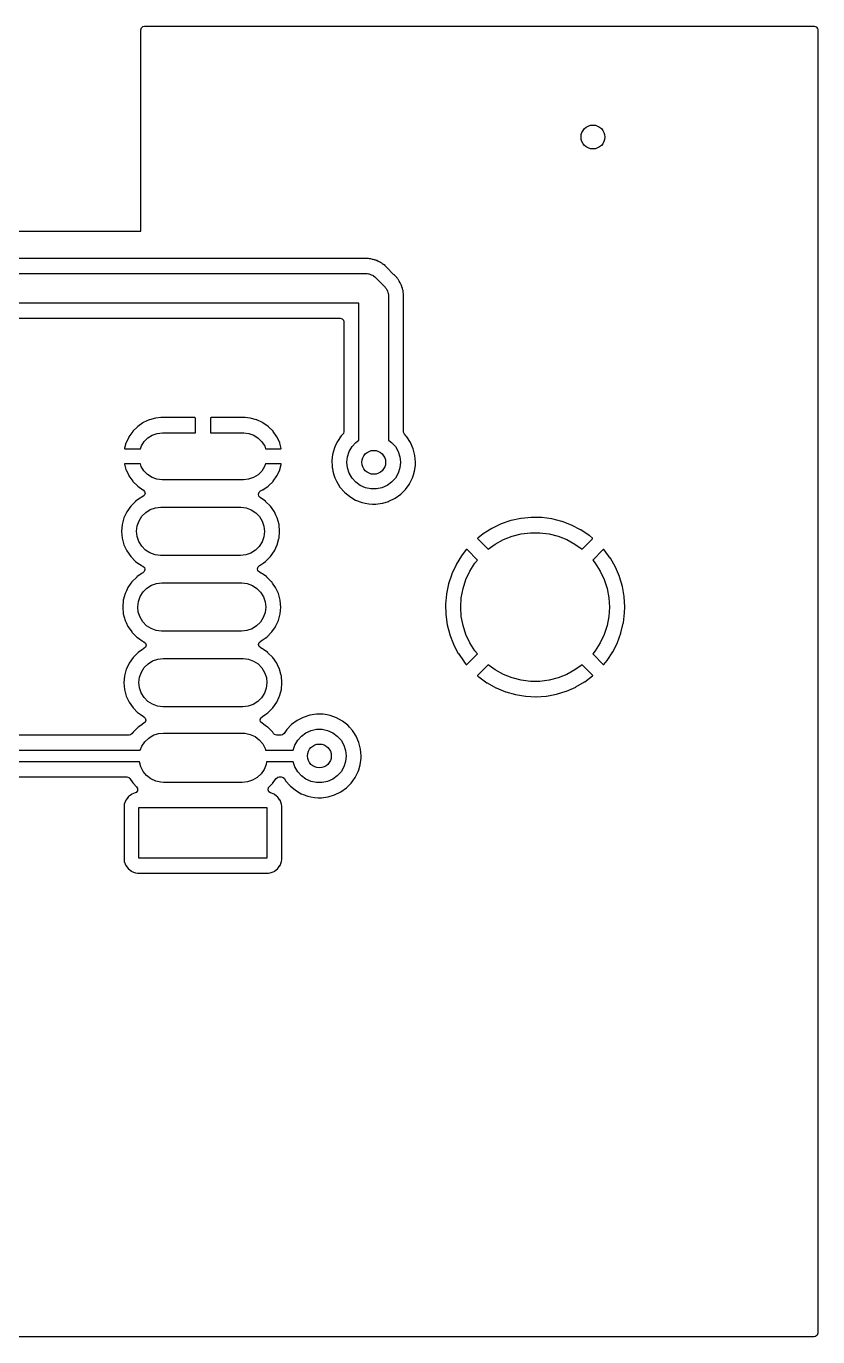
# Model space of a CAD drawing. Extents: x 1.24 to 7.5, y -5.89 to -4.15.
# Drawn here: x 6.453 to 7.5, y -5.886 to -4.154 of the extents above; entities that cross this region are included whole.
import ezdxf

# ---------------------------------------------------------------- set-up
doc = ezdxf.new("R2010")
doc.units = 0
doc.header["$MEASUREMENT"] = 0
doc.layers.add('BLACK', color=7, linetype='CONTINUOUS')

msp = doc.modelspace()

# ---------------------------------------------------------------- linework, layer by layer
at = {"layer": 'BLACK', "linetype": 'CONTINUOUS'}
for p, q in [((6.60433, -4.15852), (6.60512, -4.15584)), ((6.60512, -4.15584), (6.60723, -4.15401)), ((6.60723, -4.15401), (6.60929, -4.15356)), ((6.60929, -4.15356), (7.49502, -4.15356)), ((7.49502, -4.15356), (7.4977, -4.15435)), ((7.4977, -4.15435), (7.49953, -4.15646)), ((7.49953, -4.15646), (7.49998, -4.15852)), ((6.60433, -4.42461), (6.60433, -4.15852)), ((7.49998, -4.15852), (7.49998, -5.88085)), ((5.48228, -4.42461), (6.60433, -4.42461)), ((6.89878, -4.46061), (5.55001, -4.46061)), ((6.8994, -4.46057), (6.89878, -4.46061)), ((6.89986, -4.46051), (6.8994, -4.46057)), ((6.90061, -4.46042), (6.89986, -4.46051)), ((6.90086, -4.46044), (6.90061, -4.46042)), ((6.9029, -4.4606), (6.90086, -4.46044)), ((6.90086, -4.46044), (6.90086, -4.46044)), ((6.90328, -4.46061), (6.9029, -4.4606)), ((6.90545, -4.46061), (6.90328, -4.46061)), ((6.90552, -4.46061), (6.90545, -4.46061)), ((6.90571, -4.46062), (6.90552, -4.46061)), ((6.90552, -4.46061), (6.90552, -4.46061)), ((6.90552, -4.46061), (6.90552, -4.46061)), ((6.90552, -4.46061), (6.90552, -4.46061)), ((6.90682, -4.46086), (6.90571, -4.46062)), ((6.90746, -4.46095), (6.90682, -4.46086)), ((6.90859, -4.46103), (6.90746, -4.46095)), ((6.91087, -4.46169), (6.90859, -4.46103)), ((6.91122, -4.46177), (6.91087, -4.46169)), ((6.91163, -4.46186), (6.91122, -4.46177)), ((6.9133, -4.46221), (6.91163, -4.46186)), ((6.91355, -4.46226), (6.9133, -4.46221)), ((6.9133, -4.46221), (6.9133, -4.46221)), ((6.91459, -4.46271), (6.91355, -4.46226)), ((6.91519, -4.46293), (6.91459, -4.46271)), ((6.91628, -4.46324), (6.91519, -4.46293)), ((6.9165, -4.46335), (6.91628, -4.46324)), ((6.91838, -4.46434), (6.9165, -4.46335)), ((6.9165, -4.46335), (6.9165, -4.46335)), ((6.91871, -4.4645), (6.91838, -4.46434)), ((6.92066, -4.46534), (6.91871, -4.4645)), ((6.92089, -4.46544), (6.92066, -4.46534)), ((6.92066, -4.46534), (6.92066, -4.46534)), ((6.9216, -4.46594), (6.92089, -4.46544)), ((6.92182, -4.46609), (6.9216, -4.46594)), ((6.92237, -4.46642), (6.92182, -4.46609)), ((6.92315, -4.46683), (6.92237, -4.46642)), ((6.92337, -4.46695), (6.92315, -4.46683)), ((6.92315, -4.46683), (6.92315, -4.46683)), ((6.92356, -4.4671), (6.92337, -4.46695)), ((6.92521, -4.46845), (6.92356, -4.4671)), ((6.92356, -4.4671), (6.92356, -4.4671)), ((6.9255, -4.46867), (6.92521, -4.46845)), ((6.92745, -4.47003), (6.9255, -4.46867)), ((5.54937, -4.48031), (6.90157, -4.48031)), ((6.90157, -4.48031), (6.90182, -4.48032)), ((6.90182, -4.48032), (6.9038, -4.48063)), ((6.9038, -4.48063), (6.9058, -4.48077)), ((6.9058, -4.48077), (6.90655, -4.48105)), ((6.90655, -4.48105), (6.90733, -4.48118)), ((6.90733, -4.48118), (6.90915, -4.48203)), ((6.90915, -4.48203), (6.91103, -4.48273)), ((6.91103, -4.48273), (6.91166, -4.48321)), ((6.91166, -4.48321), (6.91238, -4.48355)), ((6.91238, -4.48355), (6.91389, -4.48488)), ((6.91389, -4.48488), (6.91549, -4.48608)), ((6.91549, -4.48608), (6.92644, -4.49703)), ((6.92762, -4.47021), (6.92745, -4.47003)), ((6.92978, -4.4725), (6.92762, -4.47021)), ((6.92762, -4.47021), (6.92762, -4.47021)), ((6.92988, -4.4726), (6.92978, -4.4725)), ((6.9384, -4.48112), (6.92988, -4.4726)), ((6.93886, -4.48153), (6.9384, -4.48112)), ((6.93963, -4.48212), (6.93886, -4.48153)), ((6.93982, -4.48227), (6.93963, -4.48212)), ((6.93963, -4.48212), (6.93963, -4.48212)), ((6.93999, -4.48246), (6.93982, -4.48227)), ((6.94132, -4.48402), (6.93999, -4.48246)), ((6.94158, -4.4843), (6.94132, -4.48402)), ((6.94311, -4.48583), (6.94158, -4.4843)), ((6.94329, -4.48603), (6.94311, -4.48583)), ((6.94339, -4.48619), (6.94329, -4.48603)), ((6.94391, -4.48698), (6.94339, -4.48619)), ((6.92644, -4.49703), (6.92661, -4.4972)), ((6.92661, -4.4972), (6.92779, -4.49882)), ((6.92779, -4.49882), (6.9291, -4.50034)), ((6.9291, -4.50034), (6.92943, -4.50106)), ((6.92943, -4.50106), (6.9299, -4.5017)), ((6.9299, -4.5017), (6.93058, -4.50359)), ((6.93058, -4.50359), (6.93141, -4.50542)), ((6.94429, -4.48749), (6.94391, -4.48698)), ((6.94503, -4.48835), (6.94429, -4.48749)), ((6.94515, -4.48857), (6.94503, -4.48835)), ((6.94618, -4.49043), (6.94515, -4.48857)), ((6.94515, -4.48857), (6.94515, -4.48857)), ((6.94637, -4.49074), (6.94618, -4.49043)), ((6.94767, -4.49272), (6.94637, -4.49074)), ((6.94809, -4.49378), (6.94767, -4.49272)), ((6.94836, -4.49436), (6.94809, -4.49378)), ((6.94879, -4.49513), (6.94836, -4.49436)), ((6.94891, -4.49535), (6.94879, -4.49513)), ((6.94879, -4.49513), (6.94879, -4.49513)), ((6.94899, -4.49559), (6.94891, -4.49535)), ((6.94962, -4.49761), (6.94899, -4.49559)), ((6.94899, -4.49559), (6.94899, -4.49559)), ((6.94974, -4.49796), (6.94962, -4.49761)), ((6.95062, -4.50016), (6.94974, -4.49796)), ((6.95066, -4.50041), (6.95062, -4.50016)), ((6.95081, -4.50128), (6.95066, -4.50041)), ((6.95097, -4.5019), (6.95081, -4.50128)), ((6.9513, -4.50298), (6.95097, -4.5019)), ((6.95133, -4.50323), (6.9513, -4.50298)), ((6.95154, -4.50535), (6.95133, -4.50323)), ((6.95133, -4.50323), (6.95133, -4.50323)), ((6.89283, -4.51969), (5.55752, -4.51969)), ((6.89283, -4.70074), (6.89283, -4.51969)), ((6.93141, -4.50542), (6.93153, -4.50621)), ((6.93153, -4.50621), (6.9318, -4.50695)), ((6.9318, -4.50695), (6.93192, -4.50896)), ((6.93192, -4.50896), (6.9322, -4.51094)), ((6.9322, -4.51094), (6.9322, -4.70074)), ((6.95159, -4.50571), (6.95154, -4.50535)), ((6.95191, -4.50748), (6.95159, -4.50571)), ((6.95201, -4.50805), (6.95191, -4.50748)), ((6.95191, -4.51144), (6.952, -4.5083)), ((6.95191, -4.51158), (6.95191, -4.51144)), ((6.95191, -4.68944), (6.95191, -4.51158)), ((6.952, -4.5083), (6.95201, -4.50805)), ((6.952, -4.5083), (6.952, -4.5083)), ((5.56774, -4.53939), (6.86817, -4.53939)), ((6.86817, -4.53939), (6.87085, -4.54018)), ((6.87085, -4.54018), (6.87268, -4.54229)), ((6.87268, -4.54229), (6.87313, -4.54435)), ((6.87313, -4.54435), (6.87313, -4.68942)), ((6.61533, -4.67393), (6.60762, -4.67753)), ((6.61574, -4.67379), (6.61533, -4.67393)), ((6.62395, -4.67159), (6.61574, -4.67379)), ((6.62438, -4.67151), (6.62395, -4.67159)), ((6.63073, -4.67095), (6.62438, -4.67151)), ((6.63095, -4.67094), (6.63073, -4.67095)), ((6.67608, -4.67094), (6.63095, -4.67094)), ((6.67638, -4.67101), (6.67608, -4.67094)), ((6.67644, -4.67106), (6.67638, -4.67101)), ((6.67661, -4.67166), (6.67644, -4.67106)), ((6.67661, -4.69094), (6.67661, -4.67166)), ((6.69668, -4.67118), (6.69661, -4.67148)), ((6.69661, -4.67148), (6.69661, -4.69094)), ((6.69673, -4.67112), (6.69668, -4.67118)), ((6.69733, -4.67094), (6.69673, -4.67112)), ((6.74228, -4.67094), (6.69733, -4.67094)), ((6.7425, -4.67095), (6.74228, -4.67094)), ((6.74885, -4.67151), (6.7425, -4.67095)), ((6.74927, -4.67159), (6.74885, -4.67151)), ((6.75749, -4.67379), (6.74927, -4.67159)), ((6.7579, -4.67393), (6.75749, -4.67379)), ((6.76561, -4.67753), (6.7579, -4.67393)), ((6.59365, -4.68925), (6.58877, -4.69622)), ((6.59393, -4.68892), (6.59365, -4.68925)), ((6.59994, -4.6829), (6.59393, -4.68892)), ((6.60028, -4.68263), (6.59994, -4.6829)), ((6.60724, -4.67775), (6.60028, -4.68263)), ((6.60762, -4.67753), (6.60724, -4.67775)), ((6.61375, -4.69767), (6.61963, -4.694)), ((6.61963, -4.694), (6.62618, -4.69172)), ((6.62618, -4.69172), (6.63307, -4.69094)), ((6.63307, -4.69094), (6.67661, -4.69094)), ((6.69661, -4.69094), (6.74016, -4.69094)), ((6.74016, -4.69094), (6.74059, -4.69095)), ((6.74059, -4.69095), (6.74747, -4.69182)), ((6.74747, -4.69182), (6.75399, -4.69419)), ((6.75399, -4.69419), (6.75982, -4.69794)), ((6.76598, -4.67775), (6.76561, -4.67753)), ((6.77295, -4.68263), (6.76598, -4.67775)), ((6.77328, -4.6829), (6.77295, -4.68263)), ((6.7793, -4.68892), (6.77328, -4.6829)), ((6.77958, -4.68925), (6.7793, -4.68892)), ((6.78446, -4.69622), (6.77958, -4.68925)), ((6.87144, -4.69317), (6.86952, -4.69518)), ((6.87176, -4.69285), (6.87144, -4.69317)), ((6.87234, -4.6921), (6.87176, -4.69285)), ((6.87313, -4.68942), (6.87234, -4.6921)), ((6.95198, -4.69026), (6.95191, -4.68944)), ((6.9532, -4.69278), (6.95198, -4.69026)), ((6.95547, -4.69527), (6.9532, -4.69278)), ((6.58481, -4.70471), (6.58303, -4.71136)), ((6.58303, -4.71136), (6.58304, -4.71191)), ((6.58496, -4.70431), (6.58481, -4.70471)), ((6.58855, -4.69659), (6.58496, -4.70431)), ((6.58877, -4.69622), (6.58855, -4.69659)), ((6.60382, -4.71205), (6.60512, -4.70841)), ((6.60512, -4.70841), (6.60883, -4.70256)), ((6.60883, -4.70256), (6.61375, -4.69767)), ((6.75982, -4.69794), (6.76467, -4.7029)), ((6.76467, -4.7029), (6.7683, -4.7088)), ((6.7683, -4.7088), (6.7694, -4.71205)), ((6.78467, -4.69659), (6.78446, -4.69622)), ((6.78827, -4.70431), (6.78467, -4.69659)), ((6.78842, -4.70471), (6.78827, -4.70431)), ((6.79025, -4.71155), (6.78842, -4.70471)), ((6.7902, -4.71189), (6.79025, -4.71155)), ((6.8606, -4.7109), (6.85817, -4.71963)), ((6.86163, -4.70866), (6.8606, -4.7109)), ((6.86433, -4.70286), (6.86163, -4.70866)), ((6.86441, -4.70267), (6.86433, -4.70286)), ((6.86433, -4.70286), (6.86433, -4.70286)), ((6.86952, -4.69518), (6.86441, -4.70267)), ((6.88015, -4.71559), (6.88385, -4.70917)), ((6.88385, -4.70917), (6.88881, -4.70367)), ((6.88881, -4.70367), (6.89283, -4.70074)), ((6.9322, -4.70074), (6.93623, -4.70367)), ((6.93623, -4.70367), (6.94119, -4.70917)), ((6.94119, -4.70917), (6.94489, -4.71559)), ((6.95635, -4.69624), (6.95547, -4.69527)), ((6.96128, -4.70386), (6.95635, -4.69624)), ((6.96489, -4.71217), (6.96128, -4.70386)), ((6.58304, -4.71191), (6.58336, -4.71205)), ((6.58336, -4.71205), (6.60382, -4.71205)), ((6.7694, -4.71205), (6.78967, -4.71205)), ((6.78967, -4.71205), (6.7902, -4.71189)), ((6.85732, -4.72761), (6.85721, -4.72865)), ((6.85721, -4.72865), (6.85722, -4.72885)), ((6.85722, -4.72885), (6.85722, -4.72885)), ((6.85722, -4.72885), (6.85753, -4.73414)), ((6.85815, -4.71984), (6.85732, -4.72761)), ((6.85817, -4.71963), (6.85815, -4.71984)), ((6.87709, -4.73), (6.87786, -4.72263)), ((6.87786, -4.72263), (6.88015, -4.71559)), ((6.94489, -4.71559), (6.94718, -4.72263)), ((6.94718, -4.72263), (6.94795, -4.73)), ((6.9671, -4.72096), (6.96489, -4.71217)), ((6.96785, -4.73), (6.9671, -4.72096)), ((6.58303, -4.7322), (6.58298, -4.73254)), ((6.58298, -4.73254), (6.58481, -4.73938)), ((6.58356, -4.73205), (6.58303, -4.7322)), ((6.60382, -4.73205), (6.58356, -4.73205)), ((6.58481, -4.73938), (6.58496, -4.73979)), ((6.58496, -4.73979), (6.58855, -4.7475)), ((6.60493, -4.73529), (6.60382, -4.73205)), ((6.60856, -4.7412), (6.60493, -4.73529)), ((6.61341, -4.74615), (6.60856, -4.7412)), ((6.61924, -4.74991), (6.61341, -4.74615)), ((6.7644, -4.74154), (6.75948, -4.74642)), ((6.76811, -4.73568), (6.7644, -4.74154)), ((6.76941, -4.73205), (6.76811, -4.73568)), ((6.78987, -4.73205), (6.76941, -4.73205)), ((6.78467, -4.7475), (6.78827, -4.73979)), ((6.78827, -4.73979), (6.78842, -4.73938)), ((6.78842, -4.73938), (6.7902, -4.73274)), ((6.79019, -4.73218), (6.78987, -4.73205)), ((6.7902, -4.73274), (6.79019, -4.73218)), ((6.85753, -4.73414), (6.85773, -4.7377)), ((6.85773, -4.7377), (6.85778, -4.7379)), ((6.85778, -4.7379), (6.85778, -4.7379)), ((6.85778, -4.7379), (6.85863, -4.74169)), ((6.85863, -4.74169), (6.85972, -4.74654)), ((6.87786, -4.73737), (6.87709, -4.73)), ((6.88015, -4.74441), (6.87786, -4.73737)), ((6.88385, -4.75083), (6.88015, -4.74441)), ((6.94489, -4.74441), (6.94119, -4.75083)), ((6.94718, -4.73737), (6.94489, -4.74441)), ((6.94795, -4.73), (6.94718, -4.73737)), ((6.96396, -4.75037), (6.96518, -4.74635)), ((6.96518, -4.74635), (6.96654, -4.74189)), ((6.96654, -4.74189), (6.9666, -4.74169)), ((6.96654, -4.74189), (6.96654, -4.74189)), ((6.9666, -4.74169), (6.96759, -4.73414)), ((6.96759, -4.73414), (6.96776, -4.73283)), ((6.96776, -4.73283), (6.96778, -4.7327)), ((6.96776, -4.73283), (6.96776, -4.73283)), ((6.96778, -4.7327), (6.96785, -4.73)), ((6.58855, -4.7475), (6.58877, -4.74787)), ((6.58877, -4.74787), (6.59365, -4.75484)), ((6.59365, -4.75484), (6.59393, -4.75517)), ((6.59393, -4.75517), (6.59994, -4.76119)), ((6.59994, -4.76119), (6.60028, -4.76147)), ((6.60028, -4.76147), (6.60724, -4.76635)), ((6.62576, -4.75228), (6.61924, -4.74991)), ((6.63264, -4.75315), (6.62576, -4.75228)), ((6.63307, -4.75315), (6.63264, -4.75315)), ((6.74016, -4.75315), (6.63307, -4.75315)), ((6.74705, -4.75238), (6.74016, -4.75315)), ((6.7536, -4.7501), (6.74705, -4.75238)), ((6.75948, -4.74642), (6.7536, -4.7501)), ((6.76598, -4.76635), (6.77295, -4.76147)), ((6.77295, -4.76147), (6.77328, -4.76119)), ((6.77328, -4.76119), (6.7793, -4.75517)), ((6.7793, -4.75517), (6.77958, -4.75484)), ((6.77958, -4.75484), (6.78446, -4.74787)), ((6.78446, -4.74787), (6.78467, -4.7475)), ((6.85972, -4.74654), (6.8598, -4.74673)), ((6.8598, -4.74673), (6.8598, -4.74673)), ((6.8598, -4.74673), (6.86128, -4.75037)), ((6.86128, -4.75037), (6.86314, -4.75495)), ((6.86314, -4.75495), (6.86787, -4.76268)), ((6.86787, -4.76268), (6.87381, -4.76953)), ((6.88881, -4.75633), (6.88385, -4.75083)), ((6.8948, -4.76069), (6.88881, -4.75633)), ((6.90157, -4.7637), (6.8948, -4.76069)), ((6.93024, -4.76069), (6.92347, -4.7637)), ((6.93623, -4.75633), (6.93024, -4.76069)), ((6.94119, -4.75083), (6.93623, -4.75633)), ((6.95465, -4.76586), (6.95694, -4.76268)), ((6.95694, -4.76268), (6.95983, -4.75866)), ((6.95983, -4.75866), (6.95994, -4.7585)), ((6.95994, -4.7585), (6.96396, -4.75037)), ((6.60339, -4.77741), (6.5976, -4.78146)), ((6.60481, -4.77641), (6.60339, -4.77741)), ((6.60501, -4.77632), (6.60481, -4.77641)), ((6.60716, -4.77531), (6.60501, -4.77632)), ((6.60501, -4.77632), (6.60501, -4.77632)), ((6.60896, -4.77388), (6.60716, -4.77531)), ((6.60724, -4.76635), (6.60754, -4.76652)), ((6.60754, -4.76652), (6.60947, -4.76854)), ((6.61, -4.77129), (6.60896, -4.77388)), ((6.60947, -4.76854), (6.61, -4.77129)), ((6.76002, -4.77186), (6.76106, -4.76927)), ((6.76055, -4.77461), (6.76002, -4.77186)), ((6.76218, -4.77632), (6.76055, -4.77461)), ((6.76106, -4.76927), (6.76286, -4.76785)), ((6.76212, -4.77641), (6.76218, -4.77632)), ((6.76933, -4.78146), (6.76212, -4.77641)), ((6.76286, -4.76785), (6.76561, -4.76656)), ((6.76561, -4.76656), (6.76598, -4.76635)), ((6.87381, -4.76953), (6.88079, -4.77532)), ((6.88079, -4.77532), (6.88861, -4.7799)), ((6.88861, -4.7799), (6.89708, -4.78313)), ((6.90882, -4.76524), (6.90157, -4.7637)), ((6.91622, -4.76524), (6.90882, -4.76524)), ((6.92347, -4.7637), (6.91622, -4.76524)), ((6.93271, -4.78151), (6.94085, -4.77752)), ((6.94085, -4.77752), (6.94823, -4.77226)), ((6.94823, -4.77226), (6.95465, -4.76586)), ((6.58576, -4.79556), (6.58383, -4.79972)), ((6.58586, -4.79536), (6.58576, -4.79556)), ((6.58576, -4.79556), (6.58576, -4.79556)), ((6.59103, -4.78797), (6.58586, -4.79536)), ((6.59742, -4.78159), (6.59103, -4.78797)), ((6.5976, -4.78146), (6.59742, -4.78159)), ((6.5976, -4.78146), (6.5976, -4.78146)), ((6.60586, -4.80128), (6.6109, -4.79627)), ((6.6109, -4.79627), (6.61693, -4.7925)), ((6.61693, -4.7925), (6.62364, -4.79016)), ((6.62364, -4.79016), (6.63071, -4.78937)), ((6.63071, -4.78937), (6.73622, -4.78937)), ((6.73622, -4.78937), (6.73667, -4.78937)), ((6.73667, -4.78937), (6.74372, -4.79026)), ((6.74372, -4.79026), (6.7504, -4.7927)), ((6.7504, -4.7927), (6.75638, -4.79655)), ((6.75638, -4.79655), (6.76135, -4.80163)), ((6.76951, -4.78159), (6.76933, -4.78146)), ((6.76933, -4.78146), (6.76933, -4.78146)), ((6.7759, -4.78797), (6.76951, -4.78159)), ((6.78107, -4.79536), (6.7759, -4.78797)), ((6.78116, -4.79556), (6.78107, -4.79536)), ((6.7831, -4.79972), (6.78116, -4.79556)), ((6.78116, -4.79556), (6.78116, -4.79556)), ((6.89708, -4.78313), (6.89728, -4.78317)), ((6.89728, -4.78317), (6.89728, -4.78317)), ((6.89728, -4.78317), (6.90125, -4.78398)), ((6.90125, -4.78398), (6.90597, -4.78494)), ((6.90597, -4.78494), (6.91108, -4.78512)), ((6.91108, -4.78512), (6.91483, -4.78526)), ((6.91483, -4.78526), (6.91483, -4.78526)), ((6.91483, -4.78526), (6.91503, -4.78527)), ((6.91503, -4.78527), (6.91523, -4.78524)), ((6.91523, -4.78524), (6.91796, -4.78489)), ((6.91523, -4.78524), (6.91523, -4.78524)), ((6.91796, -4.78489), (6.92402, -4.78412)), ((6.92402, -4.78412), (6.92422, -4.78406)), ((6.92422, -4.78406), (6.93251, -4.78157)), ((6.92422, -4.78406), (6.92422, -4.78406)), ((6.93251, -4.78157), (6.93271, -4.78151)), ((6.93251, -4.78157), (6.93251, -4.78157)), ((6.5797, -4.81227), (6.57892, -4.82126)), ((6.58204, -4.80355), (6.5797, -4.81227)), ((6.58383, -4.79972), (6.58204, -4.80355)), ((6.59882, -4.82104), (6.59966, -4.81398)), ((6.59966, -4.81398), (6.60205, -4.80728)), ((6.60205, -4.80728), (6.60586, -4.80128)), ((6.76135, -4.80163), (6.76508, -4.80768)), ((6.76508, -4.80768), (6.76737, -4.81441)), ((6.76737, -4.81441), (6.76811, -4.82148)), ((6.78489, -4.80355), (6.7831, -4.79972)), ((6.78723, -4.81227), (6.78489, -4.80355)), ((6.78801, -4.82126), (6.78723, -4.81227)), ((7.08103, -4.81149), (7.06896, -4.81725)), ((7.0813, -4.81138), (7.08103, -4.81149)), ((7.09395, -4.80705), (7.0813, -4.81138)), ((7.09422, -4.80697), (7.09395, -4.80705)), ((7.10729, -4.80412), (7.09422, -4.80697)), ((7.10757, -4.80408), (7.10729, -4.80412)), ((7.12087, -4.80275), (7.10757, -4.80408)), ((7.12116, -4.80274), (7.12087, -4.80275)), ((7.13453, -4.80295), (7.12116, -4.80274)), ((7.13481, -4.80297), (7.13453, -4.80295)), ((7.14807, -4.80472), (7.13481, -4.80297)), ((7.14835, -4.80477), (7.14807, -4.80472)), ((7.16132, -4.80803), (7.14835, -4.80477)), ((7.16159, -4.80811), (7.16132, -4.80803)), ((7.1741, -4.81284), (7.16159, -4.80811)), ((7.17436, -4.81296), (7.1741, -4.81284)), ((7.18624, -4.81909), (7.17436, -4.81296)), ((6.57892, -4.82126), (6.5797, -4.83025)), ((6.5797, -4.83025), (6.58204, -4.83897)), ((6.59956, -4.82811), (6.59882, -4.82104)), ((6.60185, -4.83484), (6.59956, -4.82811)), ((6.76727, -4.82854), (6.76488, -4.83524)), ((6.76811, -4.82148), (6.76727, -4.82854)), ((6.78489, -4.83897), (6.78709, -4.83075)), ((6.78709, -4.83075), (6.78723, -4.83025)), ((6.78723, -4.83025), (6.78801, -4.82126)), ((7.05014, -4.83027), (7.04981, -4.83075)), ((7.04981, -4.83075), (7.05006, -4.83119)), ((7.05006, -4.83119), (7.06385, -4.84498)), ((7.05715, -4.82465), (7.05014, -4.83027)), ((7.05739, -4.82449), (7.05715, -4.82465)), ((7.06871, -4.81738), (7.05739, -4.82449)), ((7.06896, -4.81725), (7.06871, -4.81738)), ((7.07325, -4.83816), (7.08408, -4.8322)), ((7.08408, -4.8322), (7.09557, -4.82765)), ((7.09557, -4.82765), (7.10754, -4.82458)), ((7.10754, -4.82458), (7.1198, -4.82303)), ((7.1198, -4.82303), (7.13216, -4.82303)), ((7.13216, -4.82303), (7.14443, -4.82458)), ((7.14443, -4.82458), (7.1564, -4.82765)), ((7.1564, -4.82765), (7.16789, -4.8322)), ((7.16789, -4.8322), (7.17872, -4.83816)), ((7.18649, -4.81923), (7.18624, -4.81909)), ((7.19759, -4.82669), (7.18649, -4.81923)), ((7.18812, -4.84498), (7.20185, -4.83125)), ((7.19781, -4.82686), (7.19759, -4.82669)), ((7.20188, -4.83033), (7.19781, -4.82686)), ((7.20185, -4.83125), (7.20214, -4.83072)), ((7.20214, -4.83072), (7.20188, -4.83033)), ((6.58204, -4.83897), (6.58213, -4.83917)), ((6.58213, -4.83917), (6.58576, -4.84696)), ((6.58576, -4.84696), (6.58576, -4.84696)), ((6.58576, -4.84696), (6.58586, -4.84716)), ((6.58586, -4.84716), (6.59103, -4.85455)), ((6.60558, -4.84089), (6.60185, -4.83484)), ((6.61055, -4.84597), (6.60558, -4.84089)), ((6.61653, -4.84982), (6.61055, -4.84597)), ((6.62321, -4.85226), (6.61653, -4.84982)), ((6.75, -4.85002), (6.74329, -4.85236)), ((6.75603, -4.84625), (6.75, -4.85002)), ((6.76107, -4.84124), (6.75603, -4.84625)), ((6.76488, -4.83524), (6.76107, -4.84124)), ((6.7759, -4.85455), (6.78107, -4.84716)), ((6.78107, -4.84716), (6.78116, -4.84696)), ((6.78116, -4.84696), (6.7848, -4.83917)), ((6.78116, -4.84696), (6.78116, -4.84696)), ((6.7848, -4.83917), (6.78489, -4.83897)), ((7.03499, -4.84537), (7.02866, -4.85345)), ((7.03542, -4.84506), (7.03499, -4.84537)), ((7.03592, -4.84534), (7.03542, -4.84506)), ((7.04981, -4.85923), (7.03592, -4.84534)), ((7.06385, -4.84498), (7.07325, -4.83816)), ((7.17872, -4.83816), (7.18812, -4.84498)), ((7.21618, -4.8452), (7.20216, -4.85923)), ((7.21652, -4.845), (7.21618, -4.8452)), ((7.21654, -4.84499), (7.21652, -4.845)), ((7.21708, -4.84531), (7.21654, -4.84499)), ((7.21729, -4.84554), (7.21708, -4.84531)), ((7.21747, -4.84576), (7.21729, -4.84554)), ((7.22539, -4.85654), (7.21747, -4.84576)), ((6.59103, -4.85455), (6.59742, -4.86093)), ((6.59742, -4.86093), (6.5976, -4.86106)), ((6.5976, -4.86106), (6.5976, -4.86106)), ((6.5976, -4.86106), (6.60068, -4.86322)), ((6.60068, -4.86322), (6.60481, -4.86611)), ((6.60481, -4.86611), (6.60501, -4.8662)), ((6.60501, -4.8662), (6.60501, -4.8662)), ((6.60501, -4.8662), (6.607, -4.86713)), ((6.607, -4.86713), (6.60909, -4.86898)), ((6.63026, -4.85315), (6.62321, -4.85226)), ((6.63071, -4.85315), (6.63026, -4.85315)), ((6.73622, -4.85315), (6.63071, -4.85315)), ((6.74329, -4.85236), (6.73622, -4.85315)), ((6.75945, -4.86818), (6.76151, -4.8664)), ((6.76151, -4.8664), (6.76192, -4.8662)), ((6.76192, -4.8662), (6.76212, -4.86611)), ((6.76192, -4.8662), (6.76192, -4.8662)), ((6.76212, -4.86611), (6.76625, -4.86322)), ((6.76625, -4.86322), (6.76933, -4.86106)), ((6.76933, -4.86106), (6.76951, -4.86093)), ((6.76933, -4.86106), (6.76933, -4.86106)), ((6.76951, -4.86093), (6.7759, -4.85455)), ((7.02138, -4.86533), (7.01575, -4.87746)), ((7.02151, -4.86508), (7.02138, -4.86533)), ((7.0285, -4.85368), (7.02151, -4.86508)), ((7.02866, -4.85345), (7.0285, -4.85368)), ((7.03973, -4.87384), (7.04636, -4.86341)), ((7.04636, -4.86341), (7.04981, -4.85923)), ((7.20216, -4.85923), (7.20561, -4.86341)), ((7.20561, -4.86341), (7.21223, -4.87384)), ((7.22554, -4.85678), (7.22539, -4.85654)), ((7.23217, -4.86839), (7.22554, -4.85678)), ((6.59899, -4.88159), (6.59261, -4.88797)), ((6.59917, -4.88146), (6.59899, -4.88159)), ((6.60488, -4.87746), (6.59917, -4.88146)), ((6.59917, -4.88146), (6.59917, -4.88146)), ((6.60639, -4.87641), (6.60488, -4.87746)), ((6.60658, -4.87632), (6.60639, -4.87641)), ((6.607, -4.87612), (6.60658, -4.87632)), ((6.60658, -4.87632), (6.60658, -4.87632)), ((6.60905, -4.87434), (6.607, -4.87612)), ((6.60986, -4.87167), (6.60905, -4.87434)), ((6.60909, -4.86898), (6.60986, -4.87167)), ((6.75864, -4.87085), (6.75945, -4.86818)), ((6.75941, -4.87354), (6.75864, -4.87085)), ((6.76151, -4.87539), (6.75941, -4.87354)), ((6.76349, -4.87632), (6.76151, -4.87539)), ((6.76369, -4.87641), (6.76349, -4.87632)), ((6.76349, -4.87632), (6.76349, -4.87632)), ((6.7652, -4.87746), (6.76369, -4.87641)), ((6.77091, -4.88146), (6.7652, -4.87746)), ((6.77109, -4.88159), (6.77091, -4.88146)), ((6.77091, -4.88146), (6.77091, -4.88146)), ((6.77747, -4.88797), (6.77109, -4.88159)), ((7.01564, -4.87773), (7.01145, -4.89042)), ((7.01575, -4.87746), (7.01564, -4.87773)), ((7.03447, -4.88503), (7.03973, -4.87384)), ((7.21223, -4.87384), (7.2175, -4.88503)), ((7.23229, -4.86865), (7.23217, -4.86839)), ((7.23754, -4.88095), (7.23229, -4.86865)), ((7.23764, -4.88121), (7.23754, -4.88095)), ((7.24144, -4.89403), (7.23764, -4.88121)), ((6.5854, -4.89972), (6.58362, -4.90355)), ((6.58734, -4.89556), (6.5854, -4.89972)), ((6.58743, -4.89536), (6.58734, -4.89556)), ((6.58734, -4.89556), (6.58734, -4.89556)), ((6.59141, -4.88969), (6.58743, -4.89536)), ((6.59248, -4.88815), (6.59141, -4.88969)), ((6.59261, -4.88797), (6.59248, -4.88815)), ((6.59248, -4.88815), (6.59248, -4.88815)), ((6.60362, -4.90728), (6.60743, -4.90128)), ((6.60743, -4.90128), (6.61248, -4.89627)), ((6.61248, -4.89627), (6.6185, -4.8925)), ((6.6185, -4.8925), (6.62522, -4.89016)), ((6.62522, -4.89016), (6.63228, -4.88937)), ((6.63228, -4.88937), (6.7378, -4.88937)), ((6.7378, -4.88937), (6.73824, -4.88937)), ((6.73824, -4.88937), (6.74529, -4.89026)), ((6.74529, -4.89026), (6.75197, -4.8927)), ((6.75197, -4.8927), (6.75795, -4.89655)), ((6.75795, -4.89655), (6.76292, -4.90163)), ((6.76292, -4.90163), (6.76665, -4.90768)), ((6.77759, -4.88815), (6.77747, -4.88797)), ((6.77867, -4.88969), (6.77759, -4.88815)), ((6.77759, -4.88815), (6.77759, -4.88815)), ((6.78265, -4.89536), (6.77867, -4.88969)), ((6.78274, -4.89556), (6.78265, -4.89536)), ((6.78468, -4.89972), (6.78274, -4.89556)), ((6.78274, -4.89556), (6.78274, -4.89556)), ((6.78646, -4.90355), (6.78468, -4.89972)), ((7.01137, -4.8907), (7.00866, -4.90379)), ((7.01145, -4.89042), (7.01137, -4.8907)), ((7.02834, -4.90892), (7.03065, -4.89678)), ((7.03065, -4.89678), (7.03447, -4.88503)), ((7.2175, -4.88503), (7.22132, -4.89678)), ((7.22132, -4.89678), (7.22363, -4.90892)), ((7.2415, -4.89431), (7.24144, -4.89403)), ((7.2438, -4.90748), (7.2415, -4.89431)), ((6.58128, -4.91227), (6.58049, -4.92126)), ((6.58362, -4.90355), (6.58128, -4.91227)), ((6.60039, -4.92104), (6.60124, -4.91398)), ((6.60124, -4.91398), (6.60362, -4.90728)), ((6.76665, -4.90768), (6.76894, -4.91441)), ((6.76894, -4.91441), (6.76968, -4.92148)), ((6.7888, -4.91227), (6.78646, -4.90355)), ((6.78927, -4.91768), (6.7888, -4.91227)), ((6.78959, -4.92126), (6.78927, -4.91768)), ((7.00743, -4.91739), (7.00742, -4.91768)), ((7.00742, -4.91768), (7.00777, -4.93104)), ((7.00862, -4.90407), (7.00743, -4.91739)), ((7.00866, -4.90379), (7.00862, -4.90407)), ((7.02756, -4.92126), (7.02834, -4.90892)), ((7.22363, -4.90892), (7.22441, -4.92126)), ((7.24383, -4.90777), (7.2438, -4.90748)), ((7.2446, -4.92115), (7.24383, -4.90777)), ((6.58049, -4.92126), (6.58128, -4.93025)), ((6.58128, -4.93025), (6.58362, -4.93897)), ((6.60114, -4.92811), (6.60039, -4.92104)), ((6.60343, -4.93484), (6.60114, -4.92811)), ((6.60715, -4.94089), (6.60343, -4.93484)), ((6.76646, -4.93524), (6.76265, -4.94124)), ((6.76884, -4.92854), (6.76646, -4.93524)), ((6.76968, -4.92148), (6.76884, -4.92854)), ((6.78646, -4.93897), (6.7888, -4.93025)), ((6.7888, -4.93025), (6.78959, -4.92126)), ((7.00777, -4.93104), (7.00779, -4.93133)), ((7.00779, -4.93133), (7.00968, -4.94457)), ((7.02834, -4.9336), (7.02756, -4.92126)), ((7.03065, -4.94574), (7.02834, -4.9336)), ((7.22363, -4.9336), (7.22132, -4.94574)), ((7.22441, -4.92126), (7.22363, -4.9336)), ((7.24275, -4.94212), (7.24436, -4.92882)), ((7.24436, -4.92882), (7.24438, -4.9286)), ((7.24438, -4.9286), (7.24461, -4.92137)), ((7.24461, -4.92137), (7.2446, -4.92115)), ((6.58362, -4.93897), (6.58488, -4.94169)), ((6.58488, -4.94169), (6.58734, -4.94696)), ((6.58734, -4.94696), (6.58734, -4.94696)), ((6.58734, -4.94696), (6.58743, -4.94716)), ((6.58743, -4.94716), (6.58755, -4.94733)), ((6.58755, -4.94733), (6.5924, -4.95425)), ((6.61213, -4.94597), (6.60715, -4.94089)), ((6.6181, -4.94982), (6.61213, -4.94597)), ((6.62478, -4.95226), (6.6181, -4.94982)), ((6.63184, -4.95315), (6.62478, -4.95226)), ((6.63228, -4.95315), (6.63184, -4.95315)), ((6.7378, -4.95315), (6.63228, -4.95315)), ((6.74486, -4.95236), (6.7378, -4.95315)), ((6.75157, -4.95002), (6.74486, -4.95236)), ((6.7576, -4.94625), (6.75157, -4.95002)), ((6.76265, -4.94124), (6.7576, -4.94625)), ((6.77768, -4.95425), (6.78252, -4.94733)), ((6.78252, -4.94733), (6.78265, -4.94716)), ((6.78265, -4.94716), (6.78274, -4.94696)), ((6.78274, -4.94696), (6.7852, -4.94169)), ((6.78274, -4.94696), (6.78274, -4.94696)), ((6.7852, -4.94169), (6.78646, -4.93897)), ((7.00968, -4.94457), (7.00974, -4.94485)), ((7.00974, -4.94485), (7.01313, -4.95778)), ((7.03447, -4.95749), (7.03065, -4.94574)), ((7.22132, -4.94574), (7.2175, -4.95749)), ((7.23958, -4.95541), (7.2427, -4.94241)), ((7.2427, -4.94241), (7.24275, -4.94212)), ((6.5924, -4.95425), (6.59261, -4.95455)), ((6.59261, -4.95455), (6.59899, -4.96093)), ((6.59899, -4.96093), (6.59917, -4.96106)), ((6.59917, -4.96106), (6.59917, -4.96106)), ((6.59917, -4.96106), (6.60123, -4.9625)), ((6.60123, -4.9625), (6.60639, -4.96611)), ((6.60639, -4.96611), (6.60658, -4.9662)), ((6.60658, -4.9662), (6.60658, -4.9662)), ((6.60658, -4.9662), (6.60857, -4.96713)), ((6.60857, -4.96713), (6.61067, -4.96898)), ((6.61067, -4.96898), (6.61144, -4.97167)), ((6.76022, -4.97085), (6.76103, -4.96818)), ((6.76098, -4.97354), (6.76022, -4.97085)), ((6.76103, -4.96818), (6.76308, -4.9664)), ((6.76308, -4.9664), (6.76349, -4.9662)), ((6.76349, -4.9662), (6.76369, -4.96611)), ((6.76349, -4.9662), (6.76349, -4.9662)), ((6.76369, -4.96611), (6.76885, -4.9625)), ((6.76885, -4.9625), (6.77091, -4.96106)), ((6.77091, -4.96106), (6.77109, -4.96093)), ((6.77091, -4.96106), (6.77091, -4.96106)), ((6.77109, -4.96093), (6.77747, -4.95455)), ((6.77747, -4.95455), (6.77768, -4.95425)), ((7.01313, -4.95778), (7.01322, -4.95805)), ((7.01322, -4.95805), (7.01807, -4.97051)), ((7.01807, -4.97051), (7.01819, -4.97077)), ((7.01819, -4.97077), (7.02445, -4.98258)), ((7.03973, -4.96868), (7.03447, -4.95749)), ((7.04636, -4.97911), (7.03973, -4.96868)), ((7.21223, -4.96868), (7.20561, -4.97911)), ((7.2175, -4.95749), (7.21223, -4.96868)), ((7.22878, -4.98045), (7.23479, -4.9685)), ((7.23479, -4.9685), (7.2349, -4.96824)), ((7.2349, -4.96824), (7.2395, -4.95568)), ((7.2395, -4.95568), (7.23958, -4.95541)), ((6.59418, -4.98797), (6.58901, -4.99536)), ((6.60057, -4.98159), (6.59418, -4.98797)), ((6.60074, -4.98146), (6.60057, -4.98159)), ((6.60654, -4.97741), (6.60074, -4.98146)), ((6.60074, -4.98146), (6.60074, -4.98146)), ((6.60796, -4.97641), (6.60654, -4.97741)), ((6.60816, -4.97632), (6.60796, -4.97641)), ((6.60857, -4.97612), (6.60816, -4.97632)), ((6.60816, -4.97632), (6.60816, -4.97632)), ((6.61063, -4.97434), (6.60857, -4.97612)), ((6.61144, -4.97167), (6.61063, -4.97434)), ((6.76308, -4.97539), (6.76098, -4.97354)), ((6.76507, -4.97632), (6.76308, -4.97539)), ((6.76527, -4.97641), (6.76507, -4.97632)), ((6.76507, -4.97632), (6.76507, -4.97632)), ((6.76669, -4.97741), (6.76527, -4.97641)), ((6.77248, -4.98146), (6.76669, -4.97741)), ((6.77266, -4.98159), (6.77248, -4.98146)), ((6.77248, -4.98146), (6.77248, -4.98146)), ((6.77904, -4.98797), (6.77266, -4.98159)), ((6.78422, -4.99536), (6.77904, -4.98797)), ((7.02445, -4.98258), (7.0246, -4.98283)), ((7.0246, -4.98283), (7.03217, -4.99385)), ((7.0359, -4.99721), (7.04981, -4.98329)), ((7.04981, -4.98329), (7.04636, -4.97911)), ((7.20561, -4.97911), (7.20216, -4.98329)), ((7.20216, -4.98329), (7.21599, -4.99713)), ((7.2213, -4.99187), (7.22864, -4.98069)), ((7.22864, -4.98069), (7.22878, -4.98045)), ((6.58519, -5.00355), (6.58285, -5.01227)), ((6.58804, -4.99744), (6.58519, -5.00355)), ((6.58891, -4.99556), (6.58804, -4.99744)), ((6.58901, -4.99536), (6.58891, -4.99556)), ((6.58891, -4.99556), (6.58891, -4.99556)), ((6.6052, -5.00728), (6.60901, -5.00128)), ((6.60901, -5.00128), (6.61405, -4.99627)), ((6.61405, -4.99627), (6.62008, -4.9925)), ((6.62008, -4.9925), (6.62679, -4.99016)), ((6.62679, -4.99016), (6.63386, -4.98937)), ((6.63386, -4.98937), (6.73937, -4.98937)), ((6.73937, -4.98937), (6.73982, -4.98937)), ((6.73982, -4.98937), (6.74687, -4.99026)), ((6.74687, -4.99026), (6.75355, -4.9927)), ((6.75355, -4.9927), (6.75953, -4.99655)), ((6.75953, -4.99655), (6.7645, -5.00163)), ((6.7645, -5.00163), (6.76822, -5.00768)), ((6.78431, -4.99556), (6.78422, -4.99536)), ((6.78519, -4.99744), (6.78431, -4.99556)), ((6.78431, -4.99556), (6.78431, -4.99556)), ((6.78804, -5.00355), (6.78519, -4.99744)), ((6.79027, -5.01188), (6.78804, -5.00355)), ((7.03217, -4.99385), (7.03235, -4.99407)), ((7.03235, -4.99407), (7.03499, -4.99711)), ((7.03499, -4.99711), (7.03551, -4.99744)), ((7.03551, -4.99744), (7.0359, -4.99721)), ((7.06385, -4.99754), (7.05006, -5.01133)), ((7.07325, -5.00436), (7.06385, -4.99754)), ((7.08408, -5.01032), (7.07325, -5.00436)), ((7.17872, -5.00436), (7.16789, -5.01032)), ((7.18812, -4.99754), (7.17872, -5.00436)), ((7.20199, -5.01141), (7.18812, -4.99754)), ((7.21599, -4.99713), (7.21652, -4.99742)), ((7.21652, -4.99742), (7.21691, -4.99714)), ((7.21691, -4.99714), (7.22113, -4.9921)), ((7.22113, -4.9921), (7.2213, -4.99187)), ((6.58285, -5.01227), (6.58207, -5.02126)), ((6.58207, -5.02126), (6.58285, -5.03025)), ((6.60197, -5.02104), (6.60281, -5.01398)), ((6.60271, -5.02811), (6.60197, -5.02104)), ((6.60281, -5.01398), (6.6052, -5.00728)), ((6.76822, -5.00768), (6.77052, -5.01441)), ((6.77126, -5.02148), (6.77042, -5.02854)), ((6.77052, -5.01441), (6.77126, -5.02148)), ((6.79037, -5.01227), (6.79027, -5.01188)), ((6.79116, -5.02126), (6.79037, -5.01227)), ((6.79037, -5.03025), (6.79116, -5.02126)), ((7.05006, -5.01133), (7.04976, -5.01188)), ((7.04976, -5.01188), (7.04976, -5.01189)), ((7.04976, -5.01189), (7.04999, -5.01223)), ((7.04999, -5.01223), (7.05122, -5.01335)), ((7.05122, -5.01335), (7.05145, -5.01353)), ((7.05145, -5.01353), (7.0623, -5.02134)), ((7.0623, -5.02134), (7.06255, -5.02149)), ((7.06255, -5.02149), (7.07423, -5.02799)), ((7.09557, -5.01487), (7.08408, -5.01032)), ((7.10754, -5.01794), (7.09557, -5.01487)), ((7.1198, -5.01949), (7.10754, -5.01794)), ((7.13216, -5.01949), (7.1198, -5.01949)), ((7.14443, -5.01794), (7.13216, -5.01949)), ((7.1564, -5.01487), (7.14443, -5.01794)), ((7.16789, -5.01032), (7.1564, -5.01487)), ((7.17996, -5.02688), (7.19151, -5.02014)), ((7.19151, -5.02014), (7.19175, -5.01998)), ((7.19175, -5.01998), (7.20192, -5.01234)), ((7.20192, -5.01234), (7.20226, -5.01189)), ((7.20226, -5.01189), (7.20199, -5.01141)), ((6.58285, -5.03025), (6.58519, -5.03897)), ((6.58519, -5.03897), (6.58561, -5.03987)), ((6.58561, -5.03987), (6.58891, -5.04696)), ((6.605, -5.03484), (6.60271, -5.02811)), ((6.60873, -5.04089), (6.605, -5.03484)), ((6.76803, -5.03524), (6.76422, -5.04124)), ((6.77042, -5.02854), (6.76803, -5.03524)), ((6.78431, -5.04696), (6.78762, -5.03987)), ((6.78762, -5.03987), (6.78804, -5.03897)), ((6.78804, -5.03897), (6.79037, -5.03025)), ((7.07423, -5.02799), (7.07449, -5.02812)), ((7.07449, -5.02812), (7.08684, -5.03323)), ((7.08684, -5.03323), (7.08711, -5.03333)), ((7.08711, -5.03333), (7.09997, -5.03699)), ((7.09997, -5.03699), (7.10025, -5.03705)), ((7.10025, -5.03705), (7.11344, -5.03921)), ((7.11344, -5.03921), (7.11373, -5.03924)), ((7.11373, -5.03924), (7.12708, -5.03987)), ((7.12708, -5.03987), (7.12737, -5.03987)), ((7.12737, -5.03987), (7.14071, -5.03896)), ((7.14071, -5.03896), (7.14099, -5.03892)), ((7.14099, -5.03892), (7.15414, -5.03649)), ((7.15414, -5.03649), (7.15442, -5.03642)), ((7.15442, -5.03642), (7.1672, -5.03249)), ((7.1672, -5.03249), (7.16746, -5.03239)), ((7.16746, -5.03239), (7.17971, -5.02701)), ((7.17971, -5.02701), (7.17996, -5.02688)), ((6.58891, -5.04696), (6.58891, -5.04696)), ((6.58891, -5.04696), (6.58901, -5.04716)), ((6.58901, -5.04716), (6.59418, -5.05455)), ((6.59418, -5.05455), (6.60057, -5.06093)), ((6.6137, -5.04597), (6.60873, -5.04089)), ((6.61968, -5.04982), (6.6137, -5.04597)), ((6.62636, -5.05226), (6.61968, -5.04982)), ((6.63341, -5.05315), (6.62636, -5.05226)), ((6.63386, -5.05315), (6.63341, -5.05315)), ((6.73937, -5.05315), (6.63386, -5.05315)), ((6.74644, -5.05236), (6.73937, -5.05315)), ((6.75315, -5.05002), (6.74644, -5.05236)), ((6.75918, -5.04625), (6.75315, -5.05002)), ((6.76422, -5.04124), (6.75918, -5.04625)), ((6.77266, -5.06093), (6.77904, -5.05455)), ((6.77904, -5.05455), (6.78422, -5.04716)), ((6.78422, -5.04716), (6.78431, -5.04696)), ((6.78431, -5.04696), (6.78431, -5.04696)), ((6.60057, -5.06093), (6.60074, -5.06106)), ((6.60074, -5.06106), (6.60074, -5.06106)), ((6.60074, -5.06106), (6.6034, -5.06292)), ((6.6034, -5.06292), (6.60796, -5.06611)), ((6.60835, -5.07494), (6.60427, -5.0778)), ((6.60796, -5.06611), (6.60816, -5.0662)), ((6.60816, -5.0662), (6.60835, -5.06631)), ((6.60835, -5.06631), (6.6083, -5.06639)), ((6.6083, -5.06639), (6.61012, -5.06799)), ((6.60844, -5.0749), (6.60835, -5.07494)), ((6.61007, -5.07335), (6.60844, -5.0749)), ((6.61088, -5.07067), (6.61007, -5.07335)), ((6.61012, -5.06799), (6.61088, -5.07067)), ((6.76237, -5.07016), (6.76341, -5.06757)), ((6.7629, -5.07291), (6.76237, -5.07016)), ((6.7648, -5.0749), (6.7629, -5.07291)), ((6.76341, -5.06757), (6.76492, -5.06637)), ((6.76487, -5.07494), (6.7648, -5.0749)), ((6.76896, -5.0778), (6.76487, -5.07494)), ((6.76488, -5.06631), (6.76507, -5.0662)), ((6.76492, -5.06637), (6.76488, -5.06631)), ((6.76507, -5.0662), (6.76527, -5.06611)), ((6.76527, -5.06611), (6.76983, -5.06292)), ((6.76983, -5.06292), (6.77248, -5.06106)), ((6.77248, -5.06106), (6.77266, -5.06093)), ((6.77248, -5.06106), (6.77248, -5.06106)), ((6.81115, -5.07129), (6.8039, -5.07674)), ((6.81919, -5.06711), (6.81115, -5.07129)), ((6.82781, -5.06429), (6.81919, -5.06711)), ((6.83677, -5.06292), (6.82781, -5.06429)), ((6.83697, -5.06292), (6.83677, -5.06292)), ((6.84243, -5.06299), (6.83697, -5.06292)), ((6.83697, -5.06292), (6.83697, -5.06292)), ((6.84584, -5.06303), (6.84243, -5.06299)), ((6.85078, -5.06391), (6.84584, -5.06303)), ((6.85456, -5.06458), (6.85078, -5.06391)), ((6.85476, -5.06462), (6.85456, -5.06458)), ((6.85456, -5.06458), (6.85456, -5.06458)), ((6.85495, -5.06469), (6.85476, -5.06462)), ((6.86312, -5.06758), (6.85495, -5.06469)), ((6.85495, -5.06469), (6.85495, -5.06469)), ((6.86331, -5.06765), (6.86312, -5.06758)), ((6.86312, -5.06758), (6.86312, -5.06758)), ((6.86349, -5.06774), (6.86331, -5.06765)), ((6.87107, -5.07193), (6.86349, -5.06774)), ((6.86349, -5.06774), (6.86349, -5.06774)), ((6.87125, -5.07203), (6.87107, -5.07193)), ((6.87107, -5.07193), (6.87107, -5.07193)), ((6.87141, -5.07215), (6.87125, -5.07203)), ((6.8782, -5.07752), (6.87141, -5.07215)), ((6.87141, -5.07215), (6.87141, -5.07215)), ((6.58908, -5.09053), (6.21096, -5.09053)), ((6.59096, -5.09016), (6.58908, -5.09053)), ((6.59315, -5.08842), (6.59096, -5.09016)), ((6.59437, -5.08667), (6.59315, -5.08842)), ((6.60085, -5.08019), (6.59437, -5.08667)), ((6.60102, -5.08007), (6.60085, -5.08019)), ((6.60427, -5.0778), (6.60102, -5.08007)), ((6.60102, -5.08007), (6.60102, -5.08007)), ((6.61489, -5.09444), (6.62094, -5.09081)), ((6.62094, -5.09081), (6.62763, -5.08856)), ((6.62763, -5.08856), (6.63465, -5.0878)), ((6.63465, -5.0878), (6.73858, -5.0878)), ((6.73858, -5.0878), (6.74223, -5.088)), ((6.74223, -5.088), (6.74911, -5.08954)), ((6.74911, -5.08954), (6.75551, -5.09252)), ((6.75551, -5.09252), (6.76112, -5.09681)), ((6.7722, -5.08007), (6.76896, -5.0778)), ((6.77238, -5.08019), (6.7722, -5.08007)), ((6.7722, -5.08007), (6.7722, -5.08007)), ((6.77886, -5.08667), (6.77238, -5.08019)), ((6.78008, -5.08842), (6.77886, -5.08667)), ((6.78146, -5.08974), (6.78008, -5.08842)), ((6.78415, -5.09053), (6.78146, -5.08974)), ((6.79007, -5.09053), (6.78415, -5.09053)), ((6.79201, -5.09014), (6.79007, -5.09053)), ((6.79417, -5.08837), (6.79201, -5.09014)), ((6.79763, -5.08329), (6.79417, -5.08837)), ((6.8039, -5.07674), (6.79763, -5.08329)), ((6.81196, -5.09728), (6.81692, -5.09178)), ((6.81692, -5.09178), (6.82291, -5.08742)), ((6.82291, -5.08742), (6.82968, -5.08441)), ((6.82968, -5.08441), (6.83693, -5.08287)), ((6.83693, -5.08287), (6.84433, -5.08287)), ((6.84433, -5.08287), (6.85158, -5.08441)), ((6.85158, -5.08441), (6.85835, -5.08742)), ((6.85835, -5.08742), (6.86434, -5.09178)), ((6.86434, -5.09178), (6.8693, -5.09728)), ((6.87836, -5.07765), (6.8782, -5.07752)), ((6.8782, -5.07752), (6.8782, -5.07752)), ((6.8785, -5.0778), (6.87836, -5.07765)), ((6.88057, -5.08007), (6.8785, -5.0778)), ((6.8785, -5.0778), (6.8785, -5.0778)), ((6.88446, -5.08435), (6.88057, -5.08007)), ((6.88458, -5.08452), (6.88446, -5.08435)), ((6.88638, -5.08731), (6.88458, -5.08452)), ((6.88458, -5.08452), (6.88458, -5.08452)), ((6.88939, -5.09197), (6.88638, -5.08731)), ((6.893, -5.10028), (6.88939, -5.09197)), ((6.60375, -5.11024), (6.60579, -5.10513)), ((6.60579, -5.10513), (6.60976, -5.09929)), ((6.60976, -5.09929), (6.61489, -5.09444)), ((6.76112, -5.09681), (6.76567, -5.1022)), ((6.76567, -5.1022), (6.76897, -5.10844)), ((6.76897, -5.10844), (6.76946, -5.11024)), ((6.80614, -5.11024), (6.80826, -5.1037)), ((6.80826, -5.1037), (6.81196, -5.09728)), ((6.8693, -5.09728), (6.873, -5.1037)), ((6.873, -5.1037), (6.87529, -5.11074)), ((6.89521, -5.10907), (6.893, -5.10028)), ((6.89596, -5.11811), (6.89521, -5.10907)), ((6.60247, -5.12598), (6.19747, -5.12598)), ((6.20074, -5.11024), (6.60375, -5.11024)), ((6.60426, -5.1325), (6.60247, -5.12598)), ((6.76946, -5.11024), (6.80614, -5.11024)), ((6.7706, -5.12598), (6.77006, -5.12926)), ((6.80614, -5.12598), (6.7706, -5.12598)), ((6.80826, -5.13252), (6.80614, -5.12598)), ((6.87529, -5.12548), (6.873, -5.13252)), ((6.87529, -5.11074), (6.87606, -5.11811)), ((6.87606, -5.11811), (6.87529, -5.12548)), ((6.89471, -5.1298), (6.89589, -5.12081)), ((6.89589, -5.12081), (6.89596, -5.11811)), ((6.60756, -5.13875), (6.60426, -5.1325)), ((6.61211, -5.14414), (6.60756, -5.13875)), ((6.61772, -5.14842), (6.61211, -5.14414)), ((6.76347, -5.14165), (6.75834, -5.1465)), ((6.76743, -5.13581), (6.76347, -5.14165)), ((6.77006, -5.12926), (6.76743, -5.13581)), ((6.81196, -5.13894), (6.80826, -5.13252)), ((6.81692, -5.14444), (6.81196, -5.13894)), ((6.82291, -5.1488), (6.81692, -5.14444)), ((6.86434, -5.14444), (6.85835, -5.1488)), ((6.8693, -5.13894), (6.86434, -5.14444)), ((6.873, -5.13252), (6.8693, -5.13894)), ((6.88843, -5.14584), (6.89115, -5.14034)), ((6.89115, -5.14034), (6.89207, -5.13848)), ((6.89207, -5.13848), (6.89268, -5.13647)), ((6.89268, -5.13647), (6.89465, -5.13)), ((6.89465, -5.13), (6.89471, -5.1298)), ((6.89465, -5.13), (6.89465, -5.13)), ((6.19844, -5.14569), (6.58577, -5.14569)), ((6.58577, -5.14569), (6.58846, -5.14648)), ((6.58846, -5.14648), (6.58984, -5.1478)), ((6.58984, -5.1478), (6.59404, -5.1538)), ((6.59404, -5.1538), (6.59437, -5.15427)), ((6.59437, -5.15427), (6.59892, -5.15883)), ((6.59892, -5.15883), (6.60026, -5.16128)), ((6.60026, -5.16128), (6.60006, -5.16407)), ((6.62411, -5.15141), (6.61772, -5.14842)), ((6.631, -5.15295), (6.62411, -5.15141)), ((6.63465, -5.15315), (6.631, -5.15295)), ((6.73858, -5.15315), (6.63465, -5.15315)), ((6.7456, -5.15239), (6.73858, -5.15315)), ((6.75229, -5.15014), (6.7456, -5.15239)), ((6.75834, -5.1465), (6.75229, -5.15014)), ((6.77287, -5.16268), (6.77347, -5.15995)), ((6.77347, -5.15995), (6.77431, -5.15883)), ((6.77431, -5.15883), (6.77886, -5.15427)), ((6.77886, -5.15427), (6.77919, -5.1538)), ((6.77919, -5.1538), (6.78339, -5.1478)), ((6.78339, -5.1478), (6.78557, -5.14606)), ((6.78557, -5.14606), (6.78745, -5.14569)), ((6.78745, -5.14569), (6.79008, -5.14569)), ((6.79008, -5.14569), (6.79276, -5.14648)), ((6.79276, -5.14648), (6.79431, -5.14806)), ((6.79431, -5.14806), (6.79598, -5.15079)), ((6.79598, -5.15079), (6.80192, -5.15764)), ((6.80192, -5.15764), (6.8089, -5.16343)), ((6.82968, -5.15181), (6.82291, -5.1488)), ((6.83693, -5.15335), (6.82968, -5.15181)), ((6.84433, -5.15335), (6.83693, -5.15335)), ((6.85158, -5.15181), (6.84433, -5.15335)), ((6.85835, -5.1488), (6.85158, -5.15181)), ((6.86896, -5.16563), (6.87634, -5.16037)), ((6.87634, -5.16037), (6.88276, -5.15397)), ((6.88276, -5.15397), (6.88494, -5.15094)), ((6.88494, -5.15094), (6.88794, -5.14677)), ((6.88794, -5.14677), (6.88805, -5.14661)), ((6.88805, -5.14661), (6.88843, -5.14584)), ((6.58451, -5.17666), (6.58253, -5.18195)), ((6.58472, -5.17638), (6.58451, -5.17666)), ((6.58768, -5.17243), (6.58472, -5.17638)), ((6.58472, -5.17638), (6.58472, -5.17638)), ((6.58789, -5.17214), (6.58768, -5.17243)), ((6.5891, -5.17124), (6.58789, -5.17214)), ((6.59213, -5.16897), (6.5891, -5.17124)), ((6.59241, -5.16876), (6.59213, -5.16897)), ((6.59213, -5.16897), (6.59213, -5.16897)), ((6.59715, -5.16698), (6.59241, -5.16876)), ((6.59839, -5.16631), (6.59715, -5.16698)), ((6.60006, -5.16407), (6.59839, -5.16631)), ((6.77384, -5.1653), (6.77287, -5.16268)), ((6.77607, -5.16698), (6.77384, -5.1653)), ((6.78082, -5.16876), (6.77607, -5.16698)), ((6.7811, -5.16897), (6.78082, -5.16876)), ((6.78413, -5.17124), (6.7811, -5.16897)), ((6.7811, -5.16897), (6.7811, -5.16897)), ((6.78534, -5.17214), (6.78413, -5.17124)), ((6.78555, -5.17243), (6.78534, -5.17214)), ((6.78851, -5.17638), (6.78555, -5.17243)), ((6.78872, -5.17666), (6.78851, -5.17638)), ((6.78851, -5.17638), (6.78851, -5.17638)), ((6.7907, -5.18195), (6.78872, -5.17666)), ((6.8089, -5.16343), (6.81672, -5.16801)), ((6.81672, -5.16801), (6.81691, -5.16808)), ((6.81691, -5.16808), (6.81691, -5.16808)), ((6.81691, -5.16808), (6.81925, -5.16897)), ((6.81925, -5.16897), (6.82519, -5.17124)), ((6.82519, -5.17124), (6.82539, -5.17128)), ((6.82539, -5.17128), (6.82539, -5.17128)), ((6.82539, -5.17128), (6.82936, -5.17209)), ((6.82936, -5.17209), (6.83408, -5.17305)), ((6.83408, -5.17305), (6.83919, -5.17324)), ((6.83919, -5.17324), (6.84294, -5.17337)), ((6.84294, -5.17337), (6.84294, -5.17337)), ((6.84294, -5.17337), (6.84314, -5.17338)), ((6.84314, -5.17338), (6.84334, -5.17335)), ((6.84334, -5.17335), (6.84607, -5.173)), ((6.84334, -5.17335), (6.84334, -5.17335)), ((6.84607, -5.173), (6.85213, -5.17223)), ((6.85213, -5.17223), (6.85233, -5.17217)), ((6.85233, -5.17217), (6.86062, -5.16968)), ((6.85233, -5.17217), (6.85233, -5.17217)), ((6.86062, -5.16968), (6.86082, -5.16962)), ((6.86062, -5.16968), (6.86062, -5.16968)), ((6.86082, -5.16962), (6.86896, -5.16563)), ((6.58253, -5.18195), (6.58226, -5.18436)), ((6.58226, -5.18436), (6.58226, -5.25501)), ((6.60197, -5.25315), (6.60197, -5.18622)), ((6.60197, -5.18622), (6.77126, -5.18622)), ((6.77126, -5.18622), (6.77126, -5.25315)), ((6.79096, -5.18436), (6.7907, -5.18195)), ((6.79096, -5.25501), (6.79096, -5.18436)), ((6.58226, -5.25501), (6.58253, -5.25742)), ((6.58253, -5.25742), (6.58451, -5.26271)), ((6.58451, -5.26271), (6.58472, -5.26299)), ((6.58472, -5.26299), (6.58472, -5.26299)), ((6.58472, -5.26299), (6.58768, -5.26694)), ((6.77126, -5.25315), (6.60197, -5.25315)), ((6.78555, -5.26694), (6.78851, -5.26299)), ((6.78851, -5.26299), (6.78872, -5.26271)), ((6.78851, -5.26299), (6.78851, -5.26299)), ((6.78872, -5.26271), (6.7907, -5.25742)), ((6.7907, -5.25742), (6.79096, -5.25501)), ((6.58768, -5.26694), (6.58789, -5.26723)), ((6.58789, -5.26723), (6.58817, -5.26744)), ((6.58817, -5.26744), (6.59213, -5.2704)), ((6.59213, -5.2704), (6.59213, -5.2704)), ((6.59213, -5.2704), (6.59241, -5.27061)), ((6.59241, -5.27061), (6.59593, -5.27193)), ((6.59593, -5.27193), (6.5974, -5.27248)), ((6.5974, -5.27248), (6.5974, -5.27248)), ((6.5974, -5.27248), (6.59769, -5.27259)), ((6.59769, -5.27259), (6.598, -5.27263)), ((6.598, -5.27263), (6.598, -5.27263)), ((6.598, -5.27263), (6.59997, -5.27284)), ((6.59997, -5.27284), (6.6001, -5.27285)), ((6.6001, -5.27285), (6.6866, -5.27285)), ((6.6866, -5.27285), (6.77313, -5.27285)), ((6.77313, -5.27285), (6.77326, -5.27284)), ((6.77326, -5.27284), (6.77523, -5.27263)), ((6.77326, -5.27284), (6.77326, -5.27284)), ((6.77523, -5.27263), (6.77553, -5.27259)), ((6.77523, -5.27263), (6.77523, -5.27263)), ((6.77553, -5.27259), (6.78082, -5.27061)), ((6.78082, -5.27061), (6.7811, -5.2704)), ((6.7811, -5.2704), (6.78505, -5.26744)), ((6.7811, -5.2704), (6.7811, -5.2704)), ((6.78505, -5.26744), (6.78534, -5.26723)), ((6.78534, -5.26723), (6.78555, -5.26694)), ((7.49502, -5.88581), (1.24514, -5.88581)), ((7.49708, -5.88536), (7.49502, -5.88581)), ((7.49919, -5.88353), (7.49708, -5.88536)), ((7.49998, -5.88085), (7.49919, -5.88353))]:
    msp.add_line(p, q, dxfattribs=at)
at = {"layer": 'BLACK'}
for centre in [(7.20252, -4.3), (6.91252, -4.73), (6.84063, -5.11811)]:
    msp.add_circle(centre, 0.01575, dxfattribs=at)

doc.saveas('drawing.dxf')
